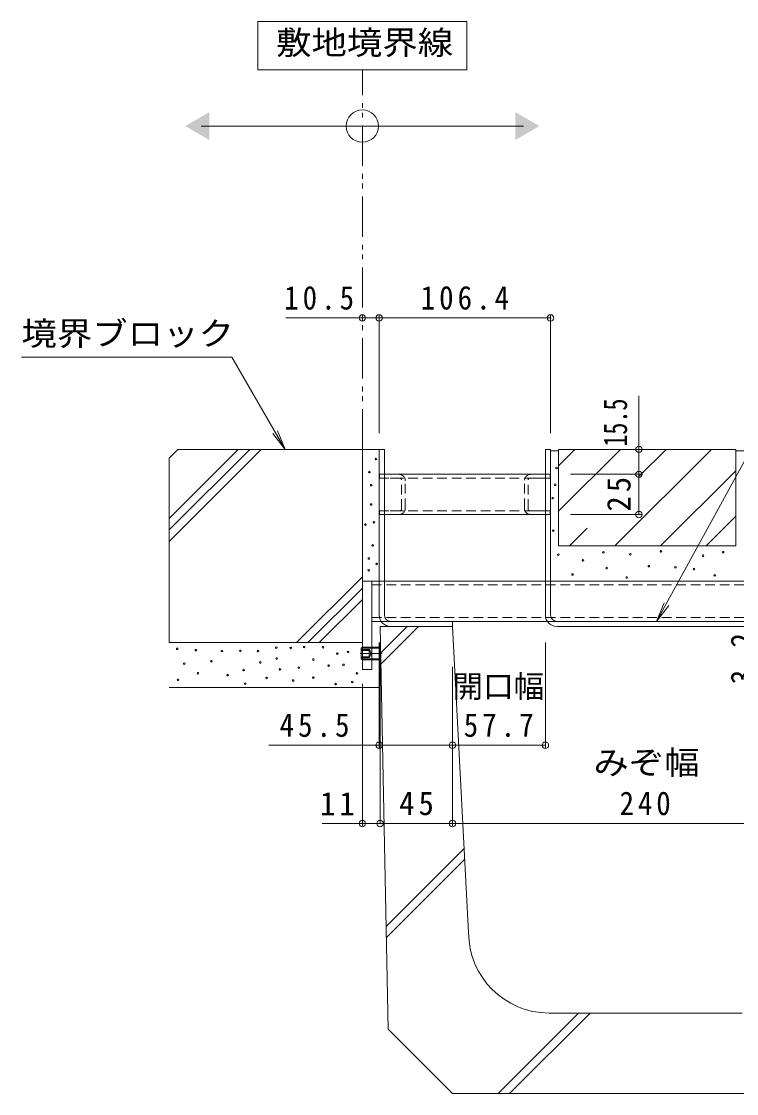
# Model space of a CAD drawing. Units: millimetres at full size, sheet at 1:5; some dimension numbers follow another scale. Extents: x -1680 to 1914, y -1318 to 1385.
# Drawn here: x 359 to 804, y -825 to -159 of the extents above; entities that cross this region are included whole.
import ezdxf
from ezdxf.enums import TextEntityAlignment as Align

# ---------------------------------------------------------------- set-up
doc = ezdxf.new("R2010")
doc.units = ezdxf.units.MM
doc.header["$LTSCALE"] = 5
doc.header["$PDMODE"] = 32
doc.header["$PDSIZE"] = 4
for name, pattern in [('CHAIN1', [8, 5, -1, 1, -1]), ('DASHED1', [1.8, 1.2, -0.6]), ('DOUBLE_CHAIN1', [8.8, 5, -1, 0.6, -0.6, 0.6, -1])]:
    doc.linetypes.add(name, pattern=pattern)
for name, color, linetype, lineweight in [('4-0_通り芯', 7, 'Continuous', 9), ('4-3_寸法', 7, 'DASHED1', 9), ('4-4_文字', 7, 'Continuous', 9), ('4-5_建具', 7, 'Continuous', 9), ('4-E_見え係り', 7, 'Continuous', 9), ('4-F_断熱材', 6, 'Continuous', 5)]:
    doc.layers.add(name, color=color, linetype=linetype, lineweight=lineweight)
doc.styles.add('ＭＳ ゴシック', font='')
doc.styles.get('ＭＳ ゴシック').set_extended_font_data('MS Gothic')

msp = doc.modelspace()

# ---------------------------------------------------------------- linework, layer by layer
at = {"layer": '4-0_通り芯'}
for p, q in [((581.595, -424.783), (584.795, -424.783)), ((581.595, -527.583), (581.595, -424.783)), ((584.795, -527.583), (584.795, -424.783)), ((687.995, -424.783), (684.795, -424.783)), ((684.795, -527.583), (684.795, -424.783)), ((687.995, -527.583), (687.995, -424.783)), ((584.795, -440.283), (684.795, -440.283)), ((584.795, -465.283), (684.795, -465.283)), ((577.095, -506.583), (571.095, -506.583)), ((571.095, -506.583), (571.095, -561.583)), ((577.095, -506.583), (581.595, -506.583)), ((577.095, -561.583), (577.095, -506.583)), ((584.795, -506.583), (684.795, -506.583)), ((687.995, -506.583), (917.095, -506.583)), ((577.095, -531.583), (582.808, -531.583)), ((588.795, -531.583), (686.008, -531.583)), ((627.095, -531.583), (627.095, -534.783)), ((691.995, -531.583), (917.095, -531.583)), ((588.795, -534.783), (627.095, -534.783)), ((691.995, -534.783), (912.095, -534.783)), ((571.095, -561.583), (577.095, -561.583))]:
    msp.add_line(p, q, dxfattribs=at)
at = {"layer": '4-0_通り芯', "linetype": 'DASHED1'}
for p, q in [((584.795, -440.283), (581.595, -440.283)), ((581.595, -442.583), (687.995, -442.583)), ((684.795, -440.283), (687.995, -440.283)), ((581.595, -462.983), (687.995, -462.983)), ((584.795, -465.283), (581.595, -465.283)), ((684.795, -465.283), (687.995, -465.283)), ((577.095, -508.883), (917.095, -508.883)), ((581.595, -506.583), (584.795, -506.583)), ((684.795, -506.583), (687.995, -506.583)), ((577.095, -529.283), (917.095, -529.283)), ((582.808, -531.583), (588.795, -531.583)), ((686.008, -531.583), (691.995, -531.583))]:
    msp.add_line(p, q, dxfattribs=at)
at = {"layer": '4-0_通り芯', "color": 2, "linetype": 'CHAIN1'}
msp.add_line((569.726, -551.583), (583.406, -551.583), dxfattribs=at)
at = {"layer": '4-0_通り芯', "color": 2}
for p, q in [((570.431, -548.283), (571.095, -547.619)), ((570.431, -548.283), (570.431, -554.883)), ((571.095, -548.283), (570.431, -548.283)), ((571.095, -549.083), (570.431, -549.083)), ((571.095, -549.583), (570.431, -549.583)), ((577.095, -547.583), (581.731, -547.583)), ((582.431, -548.283), (577.095, -548.283)), ((582.431, -548.283), (581.731, -547.583)), ((581.731, -547.583), (581.731, -555.583)), ((582.431, -548.283), (582.431, -554.883)), ((571.095, -553.583), (570.431, -553.583)), ((571.095, -554.083), (570.431, -554.083)), ((571.095, -554.883), (570.431, -554.883)), ((571.095, -555.547), (570.431, -554.883)), ((582.431, -554.883), (577.095, -554.883)), ((577.095, -555.583), (581.731, -555.583)), ((581.731, -555.583), (582.431, -554.883))]:
    msp.add_line(p, q, dxfattribs=at)
at = {"layer": '4-0_通り芯', "color": 2, "linetype": 'DASHED1'}
for p, q in [((571.131, -547.583), (571.095, -547.619)), ((571.095, -548.283), (577.095, -548.283)), ((575.431, -549.083), (571.095, -549.083)), ((575.431, -549.583), (571.095, -549.583)), ((571.131, -547.583), (571.131, -555.583)), ((577.095, -547.583), (571.131, -547.583)), ((575.431, -549.083), (576.874, -551.583)), ((575.431, -549.083), (575.431, -554.083)), ((575.431, -554.083), (576.874, -551.583)), ((575.431, -553.583), (571.095, -553.583)), ((575.431, -554.083), (571.095, -554.083)), ((577.095, -554.883), (571.095, -554.883)), ((571.131, -555.583), (571.095, -555.547)), ((571.131, -555.583), (577.095, -555.583))]:
    msp.add_line(p, q, dxfattribs=at)
at = {"layer": '4-0_通り芯'}
for centre, radius in [((588.795, -527.583), 7.2), ((588.795, -527.583), 4), ((691.995, -527.583), 7.2), ((691.995, -527.583), 4)]:
    msp.add_arc(centre, radius, 180, 270, dxfattribs=at)
at = {"layer": '4-3_寸法'}
for p, q in [((581.795, -442.583), (581.795, -440.283)), ((581.795, -440.283), (584.795, -440.283)), ((584.795, -442.583), (581.795, -442.583)), ((593.795, -440.283), (584.795, -440.283)), ((594.295, -442.583), (584.795, -442.583)), ((595.495, -461.783), (595.495, -443.783)), ((597.795, -461.283), (597.795, -444.283)), ((671.795, -461.283), (671.795, -444.283)), ((674.095, -461.783), (674.095, -443.783)), ((675.295, -442.583), (684.795, -442.583)), ((675.795, -440.283), (684.795, -440.283)), ((687.795, -440.283), (684.795, -440.283)), ((684.795, -442.583), (687.795, -442.583)), ((687.795, -442.583), (687.795, -440.283)), ((581.795, -462.983), (581.795, -465.283)), ((584.795, -462.983), (581.795, -462.983)), ((581.795, -465.283), (584.795, -465.283)), ((594.295, -462.983), (584.795, -462.983)), ((593.795, -465.283), (584.795, -465.283)), ((675.295, -462.983), (684.795, -462.983)), ((675.795, -465.283), (684.795, -465.283)), ((684.795, -462.983), (687.795, -462.983)), ((687.795, -465.283), (684.795, -465.283)), ((687.795, -462.983), (687.795, -465.283))]:
    msp.add_line(p, q, dxfattribs=at)
for centre, radius, start, end in [((593.795, -444.283), 4, 0, 90), ((594.295, -443.783), 1.2, 0, 90), ((675.795, -444.283), 4, 90, 180), ((675.295, -443.783), 1.2, 90, 180), ((593.795, -461.283), 4, 270, 0), ((594.295, -461.783), 1.2, 270, 0), ((675.795, -461.283), 4, 180, 270), ((675.295, -461.783), 1.2, 180, 270)]:
    msp.add_arc(centre, radius, start, end, dxfattribs=at)
at = {"layer": '4-4_文字'}
for p, q in [((523.512, -343.199), (687.995, -343.199)), ((581.595, -341.699), (581.595, -414.783)), ((687.995, -341.699), (687.995, -414.783)), ((742.895, -424.783), (742.895, -391.489)), ((742.895, -440.283), (742.895, -424.783)), ((744.395, -440.283), (700.295, -440.283)), ((742.895, -440.283), (742.895, -465.283)), ((744.395, -465.283), (700.295, -465.283)), ((581.595, -610.021), (581.595, -544.783)), ((582.095, -657.114), (582.095, -544.783)), ((684.795, -610.021), (684.795, -544.783)), ((627.095, -658.614), (627.095, -559.783)), ((571.095, -658.614), (571.095, -570.283)), ((512.965, -608.521), (581.595, -608.521)), ((581.595, -608.521), (627.095, -608.521)), ((627.095, -608.521), (684.795, -608.521)), ((546.187, -657.114), (571.095, -657.114)), ((571.095, -657.114), (627.095, -657.114)), ((627.095, -657.114), (867.095, -657.114))]:
    msp.add_line(p, q, dxfattribs=at)
for p in [(571.095, -343.199), (581.595, -343.199), (687.995, -343.199), (742.895, -424.783), (742.895, -440.283), (742.895, -465.283), (581.595, -608.521), (627.095, -608.521), (684.795, -608.521), (571.095, -657.114), (582.095, -657.114), (627.095, -657.114)]:
    msp.add_point(p, dxfattribs=at)
at = {"layer": '4-5_建具', "color": 2, "linetype": 'DOUBLE_CHAIN1'}
msp.add_line((571.095, -424.783), (571.095, -189.098), dxfattribs=at)
at = {"layer": '4-5_建具'}
for p, q in [((471.095, -224.076), (671.095, -224.076)), ((753.863, -531.583), (905.586, -254.499)), ((359.376, -367.615), (490.113, -367.615)), ((523.119, -424.783), (490.113, -367.615)), ((523.119, -424.783), (515.509, -414.866)), ((523.119, -424.783), (518.335, -413.235)), ((753.863, -531.583), (758.647, -520.035)), ((753.863, -531.583), (761.473, -521.666))]:
    msp.add_line(p, q, dxfattribs=at)
msp.add_lwpolyline([(506.095, -189.098), (636.095, -189.098), (636.095, -159.098), (506.095, -159.098)], close=True, dxfattribs=at)
msp.add_circle((571.095, -224.076), 10, dxfattribs=at)
for points in [[(476.095, -215.415), (476.095, -232.736), (461.095, -224.076)], [(666.095, -215.415), (666.095, -232.736), (681.095, -224.076)]]:
    msp.add_solid(points, dxfattribs=at)
at = {"layer": '4-E_見え係り', "color": 2}
for p, q in [((451.095, -430.246), (456.558, -424.783)), ((451.095, -467.762), (494.073, -424.783)), ((451.095, -474.833), (501.144, -424.783)), ((451.095, -481.904), (508.215, -424.783)), ((581.595, -424.783), (456.558, -424.783)), ((692.995, -425.783), (687.995, -425.783)), ((802.995, -424.783), (692.995, -424.783)), ((692.995, -434.931), (703.142, -424.783)), ((692.995, -424.783), (692.995, -484.783)), ((692.995, -463.215), (731.426, -424.783)), ((727.995, -484.783), (787.995, -424.783)), ((759.711, -424.783), (743.046, -441.448)), ((802.995, -424.783), (802.995, -484.783)), ((802.995, -425.783), (807.995, -425.783)), ((451.095, -430.246), (451.095, -544.783)), ((756.279, -484.783), (802.995, -438.068)), ((784.564, -484.783), (802.995, -466.352)), ((699.711, -484.783), (710.731, -473.763)), ((802.995, -484.783), (692.995, -484.783)), ((530.223, -544.783), (571.095, -503.911)), ((537.294, -544.783), (571.095, -510.983)), ((544.365, -544.783), (571.095, -518.054)), ((451.095, -572.561), (582.095, -572.561))]:
    msp.add_line(p, q, dxfattribs=at)
msp.add_lwpolyline([(451.095, -544.783), (571.095, -544.783), (571.095, -424.783)], dxfattribs=at)
at = {"layer": '4-E_見え係り'}
for centre in [(579.558, -430.805), (575.482, -438.907), (691.726, -436.402), (576.62, -447.04), (690.829, -446.789), (576.549, -459.025), (689.281, -455.112), (572.971, -471.55), (578.338, -470.086), (689.668, -475.244), (577.525, -484.4), (575.166, -492.532), (692.742, -490.149), (720.836, -488.734), (737.457, -489.955), (756.539, -488.127), (782.7, -490.863), (795.165, -488.6), (579.966, -495.938), (708.118, -493.756), (722.861, -498.536), (749.028, -497.321), (765.554, -498.013), (777.121, -499.196), (575.075, -499.851), (701.637, -502.505), (735.256, -504.368), (789.927, -503.039), (456.088, -548.61), (467.713, -549.461), (483.873, -550.028), (495.356, -549.886), (506.272, -550.028), (517.613, -547.901), (526.638, -548.114), (534.955, -547.452), (546.674, -547.641), (555.557, -551.611), (562.267, -550.571), (460.483, -557.824), (477.352, -556.407), (507.689, -557.116), (517.943, -554.635), (540.72, -555.296), (550.17, -559.077), (559.432, -558.604), (468.988, -563.778), (487.417, -564.913), (497.341, -561.794), (519.928, -561.439), (531.647, -560.4), (567.749, -563.897), (456.655, -567.89), (498.333, -570.299), (511.659, -566.755), (528.15, -568.338), (540.625, -566.543), (554.518, -570.512), (564.819, -569.284)]:
    msp.add_circle(centre, 0.5, dxfattribs=at)
at = {"layer": '4-F_断熱材'}
for p, q in [((627.095, -534.783), (582.095, -534.783)), ((587.095, -784.783), (582.095, -534.783)), ((582.426, -551.311), (598.953, -534.783)), ((582.564, -558.243), (606.024, -534.783)), ((637.095, -724.783), (627.095, -534.783)), ((585.822, -721.155), (634.35, -672.628)), ((585.961, -728.088), (634.703, -679.345)), ((655.436, -824.783), (705.436, -774.783)), ((662.507, -824.783), (712.507, -774.783)), ((687.095, -774.783), (807.095, -774.783)), ((627.095, -824.783), (587.095, -784.783)), ((627.095, -824.783), (867.095, -824.783))]:
    msp.add_line(p, q, dxfattribs=at)
msp.add_arc((687.095, -724.783), 50, 180, 270, dxfattribs=at)

# ---------------------------------------------------------------- texts
at = {"layer": '4-4_文字', "color": 2, "style": 'ＭＳ ゴシック', "width": 0.75}
msp.add_text('15.5', height=14.66, rotation=90, dxfattribs=at).set_placement((739.895, -423.136), align=Align.BOTTOM_LEFT)
at = {"layer": '4-4_文字', "color": 2, "style": 'ＭＳ ゴシック'}
msp.add_text('開口幅', height=13.93, dxfattribs=at).set_placement((627.07, -583.092), align=Align.BOTTOM_LEFT)
at = {"layer": '4-4_文字', "color": 2, "style": 'ＭＳ ゴシック', "width": 1.1}
msp.add_text('みぞ幅', height=14.66, dxfattribs=at).set_placement((714.595, -630.973), align=Align.BOTTOM_LEFT)
at = {"layer": '4-4_文字', "color": 2, "char_height": 14.66, "attachment_point": 7, "style": 'ＭＳ ゴシック'}
for s, insert in [('\\T1.28;\\W0.9;10.5', (522.525, -338.199)), ('\\T1.28;\\W0.9;106.4', (607.295, -338.199)), ('\\T1.28;\\W0.9;45.5', (519.676, -603.521)), ('\\T1.28;\\W0.9;57.7', (634.07, -603.521)), ('\\T1.27;\\W0.95;11', (544.837, -652.114)), ('\\T1.27;\\W0.95;45', (593.97, -652.114)), ('\\T1.27;\\W0.9;240', (730.845, -652.114))]:
    msp.add_mtext(s, dxfattribs=dict(at, insert=insert))
at = {"layer": '4-4_文字', "color": 2, "char_height": 14.66, "attachment_point": 7, "rotation": 90, "style": 'ＭＳ ゴシック'}
for s, insert in [('\\T1.27;\\W0.95;25', (737.895, -463.408)), ('\\T1.27;\\W0.9;3.2', (814.77, -570.673))]:
    msp.add_mtext(s, dxfattribs=dict(at, insert=insert))
at = {"layer": '4-5_建具', "color": 2, "style": 'ＭＳ ゴシック', "width": 1.1}
for s, p in [('敷地境界線', (517.517, -183.998)), ('境界ブロック', (359.376, -364.615))]:
    msp.add_text(s, height=14.66, dxfattribs=at).set_placement(p, align=Align.BOTTOM_LEFT)

doc.saveas('drawing.dxf')
